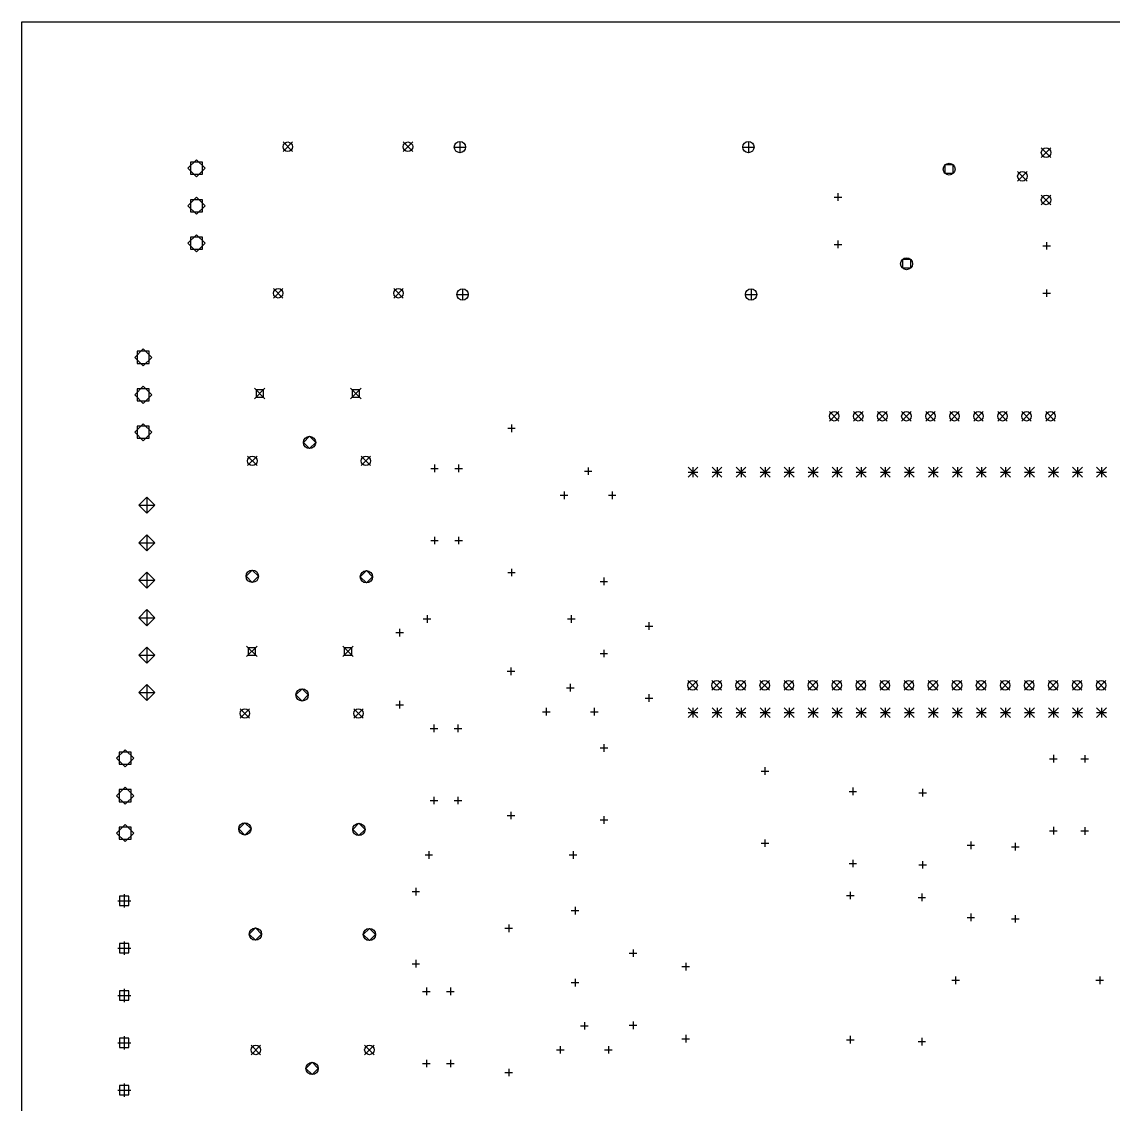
# Model space of a CAD drawing. Extents: x 10 to 245, y -243 to -12.
# Drawn here: x 12 to 127.3, y -126.8 to -12.4 of the extents above; entities that cross this region are included whole.
import ezdxf

# ---------------------------------------------------------------- set-up
doc = ezdxf.new("R2010")
doc.units = 0
doc.layers.add('BLACK', color=7, linetype='CONTINUOUS')

msp = doc.modelspace()

# ---------------------------------------------------------------- linework, layer by layer
at = {"layer": 'BLACK', "linetype": 'CONTINUOUS'}
for p, q in [((11.98, -12.375), (244.77, -12.375)), ((11.98, -197.465), (11.98, -12.375)), ((39.59, -25.07), (40.59, -26.07)), ((40.59, -25.07), (39.59, -26.07)), ((52.29, -25.07), (53.29, -26.07)), ((53.29, -25.07), (52.29, -26.07)), ((58.285, -25.01), (58.285, -26.21)), ((88.765, -25.01), (88.765, -26.21)), ((57.685, -25.61), (58.885, -25.61)), ((88.165, -25.61), (89.365, -25.61)), ((119.72, -25.7), (120.72, -26.7)), ((120.72, -25.7), (119.72, -26.7)), ((30.44, -26.95), (29.54, -27.85)), ((31.076402, -27.213598), (29.803598, -27.213598)), ((29.803598, -27.213598), (29.803598, -28.486402)), ((31.34, -27.85), (30.44, -26.95)), ((31.076402, -28.486402), (31.076402, -27.213598)), ((110.421946, -27.498054), (109.538054, -27.498054)), ((109.538054, -27.498054), (109.538054, -28.381946)), ((110.421946, -28.381946), (110.421946, -27.498054)), ((29.54, -27.85), (30.44, -28.75)), ((29.803598, -28.486402), (31.076402, -28.486402)), ((30.44, -28.75), (31.34, -27.85)), ((109.538054, -28.381946), (110.421946, -28.381946)), ((117.22, -28.2), (118.22, -29.2)), ((118.22, -28.2), (117.22, -29.2)), ((30.44, -30.91), (29.54, -31.81)), ((31.34, -31.81), (30.44, -30.91)), ((97.83, -30.89), (98.63, -30.89)), ((98.23, -30.49), (98.23, -31.29)), ((119.72, -30.7), (120.72, -31.7)), ((120.72, -30.7), (119.72, -31.7)), ((29.54, -31.81), (30.44, -32.71)), ((31.076402, -31.173598), (29.803598, -31.173598)), ((29.803598, -31.173598), (29.803598, -32.446402)), ((30.44, -32.71), (31.34, -31.81)), ((31.076402, -32.446402), (31.076402, -31.173598)), ((29.803598, -32.446402), (31.076402, -32.446402)), ((30.44, -34.87), (29.54, -35.77)), ((31.076402, -35.133598), (29.803598, -35.133598)), ((29.803598, -35.133598), (29.803598, -36.406402)), ((31.34, -35.77), (30.44, -34.87)), ((31.076402, -36.406402), (31.076402, -35.133598)), ((98.23, -35.49), (98.23, -36.29)), ((120.28, -35.65), (120.28, -36.45)), ((29.54, -35.77), (30.44, -36.67)), ((29.803598, -36.406402), (31.076402, -36.406402)), ((30.44, -36.67), (31.34, -35.77)), ((97.83, -35.89), (98.63, -35.89)), ((119.88, -36.05), (120.68, -36.05)), ((105.921946, -37.498054), (105.038054, -37.498054)), ((105.038054, -37.498054), (105.038054, -38.381946)), ((105.921946, -38.381946), (105.921946, -37.498054)), ((105.038054, -38.381946), (105.921946, -38.381946)), ((38.58, -40.56), (39.58, -41.56)), ((39.58, -40.56), (38.58, -41.56)), ((51.28, -40.56), (52.28, -41.56)), ((52.28, -40.56), (51.28, -41.56)), ((57.965, -41.19), (59.165, -41.19)), ((58.565, -40.59), (58.565, -41.79)), ((88.445, -41.19), (89.645, -41.19)), ((89.045, -40.59), (89.045, -41.79)), ((119.88, -41.05), (120.68, -41.05)), ((120.28, -40.65), (120.28, -41.45)), ((24.81, -46.93), (23.91, -47.83)), ((25.446402, -47.193598), (24.173598, -47.193598)), ((24.173598, -47.193598), (24.173598, -48.466402)), ((25.71, -47.83), (24.81, -46.93)), ((25.446402, -48.466402), (25.446402, -47.193598)), ((23.91, -47.83), (24.81, -48.73)), ((24.81, -48.73), (25.71, -47.83)), ((24.173598, -48.466402), (25.446402, -48.466402)), ((24.81, -50.89), (23.91, -51.79)), ((23.91, -51.79), (24.81, -52.69)), ((25.446402, -51.153598), (24.173598, -51.153598)), ((24.173598, -51.153598), (24.173598, -52.426402)), ((25.71, -51.79), (24.81, -50.89)), ((24.81, -52.69), (25.71, -51.79)), ((25.446402, -52.426402), (25.446402, -51.153598)), ((36.57, -51.1), (37.67, -52.2)), ((37.67, -51.1), (36.57, -52.2)), ((37.508912, -51.261088), (36.731088, -51.261088)), ((36.731088, -51.261088), (36.731088, -52.038912)), ((37.508912, -52.038912), (37.508912, -51.261088)), ((46.73, -51.1), (47.83, -52.2)), ((47.83, -51.1), (46.73, -52.2)), ((47.668912, -51.261088), (46.891088, -51.261088)), ((46.891088, -51.261088), (46.891088, -52.038912)), ((47.668912, -52.038912), (47.668912, -51.261088)), ((24.173598, -52.426402), (25.446402, -52.426402)), ((36.731088, -52.038912), (37.508912, -52.038912)), ((46.891088, -52.038912), (47.668912, -52.038912)), ((97.34, -53.56), (98.34, -54.56)), ((98.34, -53.56), (97.34, -54.56)), ((99.88, -53.56), (100.88, -54.56)), ((100.88, -53.56), (99.88, -54.56)), ((102.42, -53.56), (103.42, -54.56)), ((103.42, -53.56), (102.42, -54.56)), ((104.96, -53.56), (105.96, -54.56)), ((105.96, -53.56), (104.96, -54.56)), ((107.5, -53.56), (108.5, -54.56)), ((108.5, -53.56), (107.5, -54.56)), ((110.04, -53.56), (111.04, -54.56)), ((111.04, -53.56), (110.04, -54.56)), ((112.58, -53.56), (113.58, -54.56)), ((113.58, -53.56), (112.58, -54.56)), ((115.12, -53.56), (116.12, -54.56)), ((116.12, -53.56), (115.12, -54.56)), ((117.66, -53.56), (118.66, -54.56)), ((118.66, -53.56), (117.66, -54.56)), ((120.2, -53.56), (121.2, -54.56)), ((121.2, -53.56), (120.2, -54.56)), ((24.81, -54.85), (23.91, -55.75)), ((25.446402, -55.113598), (24.173598, -55.113598)), ((24.173598, -55.113598), (24.173598, -56.386402)), ((25.71, -55.75), (24.81, -54.85)), ((25.446402, -56.386402), (25.446402, -55.113598)), ((63.33, -55.33), (64.13, -55.33)), ((63.73, -54.93), (63.73, -55.73)), ((23.91, -55.75), (24.81, -56.65)), ((24.173598, -56.386402), (25.446402, -56.386402)), ((24.81, -56.65), (25.71, -55.75)), ((42.39, -56.17), (41.74, -56.82)), ((43.04, -56.82), (42.39, -56.17)), ((41.74, -56.82), (42.39, -57.47)), ((42.39, -57.47), (43.04, -56.82)), ((35.84, -58.27), (36.84, -59.27)), ((36.84, -58.27), (35.84, -59.27)), ((47.84, -58.27), (48.84, -59.27)), ((48.84, -58.27), (47.84, -59.27)), ((55.195, -59.56), (55.995, -59.56)), ((55.595, -59.16), (55.595, -59.96)), ((57.735, -59.56), (58.535, -59.56)), ((58.135, -59.16), (58.135, -59.96)), ((71.43, -59.86), (72.23, -59.86)), ((71.83, -59.46), (71.83, -60.26)), ((82.39, -59.45), (83.43, -60.49)), ((83.43, -59.45), (82.39, -60.49)), ((82.39, -59.97), (83.43, -59.97)), ((82.91, -59.45), (82.91, -60.49)), ((84.93, -59.45), (85.97, -60.49)), ((85.97, -59.45), (84.93, -60.49)), ((84.93, -59.97), (85.97, -59.97)), ((85.45, -59.45), (85.45, -60.49)), ((87.47, -59.45), (88.51, -60.49)), ((88.51, -59.45), (87.47, -60.49)), ((87.47, -59.97), (88.51, -59.97)), ((87.99, -59.45), (87.99, -60.49)), ((90.01, -59.45), (91.05, -60.49)), ((91.05, -59.45), (90.01, -60.49)), ((90.01, -59.97), (91.05, -59.97)), ((90.53, -59.45), (90.53, -60.49)), ((92.55, -59.45), (93.59, -60.49)), ((93.59, -59.45), (92.55, -60.49)), ((92.55, -59.97), (93.59, -59.97)), ((93.07, -59.45), (93.07, -60.49)), ((95.09, -59.45), (96.13, -60.49)), ((96.13, -59.45), (95.09, -60.49)), ((95.09, -59.97), (96.13, -59.97)), ((95.61, -59.45), (95.61, -60.49)), ((97.63, -59.45), (98.67, -60.49)), ((98.67, -59.45), (97.63, -60.49)), ((97.63, -59.97), (98.67, -59.97)), ((98.15, -59.45), (98.15, -60.49)), ((100.17, -59.45), (101.21, -60.49)), ((101.21, -59.45), (100.17, -60.49)), ((100.17, -59.97), (101.21, -59.97)), ((100.69, -59.45), (100.69, -60.49)), ((102.71, -59.45), (103.75, -60.49)), ((103.75, -59.45), (102.71, -60.49)), ((102.71, -59.97), (103.75, -59.97)), ((103.23, -59.45), (103.23, -60.49)), ((105.25, -59.45), (106.29, -60.49)), ((106.29, -59.45), (105.25, -60.49)), ((105.25, -59.97), (106.29, -59.97)), ((105.77, -59.45), (105.77, -60.49)), ((107.79, -59.45), (108.83, -60.49)), ((108.83, -59.45), (107.79, -60.49)), ((107.79, -59.97), (108.83, -59.97)), ((108.31, -59.45), (108.31, -60.49)), ((110.33, -59.45), (111.37, -60.49)), ((111.37, -59.45), (110.33, -60.49)), ((110.33, -59.97), (111.37, -59.97)), ((110.85, -59.45), (110.85, -60.49)), ((112.87, -59.45), (113.91, -60.49)), ((113.91, -59.45), (112.87, -60.49)), ((112.87, -59.97), (113.91, -59.97)), ((113.39, -59.45), (113.39, -60.49)), ((115.41, -59.45), (116.45, -60.49)), ((116.45, -59.45), (115.41, -60.49)), ((115.41, -59.97), (116.45, -59.97)), ((115.93, -59.45), (115.93, -60.49)), ((117.95, -59.45), (118.99, -60.49)), ((118.99, -59.45), (117.95, -60.49)), ((117.95, -59.97), (118.99, -59.97)), ((118.47, -59.45), (118.47, -60.49)), ((120.49, -59.45), (121.53, -60.49)), ((121.53, -59.45), (120.49, -60.49)), ((120.49, -59.97), (121.53, -59.97)), ((121.01, -59.45), (121.01, -60.49)), ((123.03, -59.45), (124.07, -60.49)), ((124.07, -59.45), (123.03, -60.49)), ((123.03, -59.97), (124.07, -59.97)), ((123.55, -59.45), (123.55, -60.49)), ((125.57, -59.45), (126.61, -60.49)), ((126.61, -59.45), (125.57, -60.49)), ((125.57, -59.97), (126.61, -59.97)), ((126.09, -59.45), (126.09, -60.49)), ((69.29, -62), (69.29, -62.8)), ((74.37, -62), (74.37, -62.8)), ((25.2, -62.61), (24.35, -63.46)), ((25.2, -62.61), (25.2, -64.31)), ((26.05, -63.46), (25.2, -62.61)), ((68.89, -62.4), (69.69, -62.4)), ((73.97, -62.4), (74.77, -62.4)), ((24.35, -63.46), (26.05, -63.46)), ((24.35, -63.46), (25.2, -64.31)), ((25.2, -64.31), (26.05, -63.46)), ((25.2, -66.57), (24.35, -67.42)), ((25.2, -66.57), (25.2, -68.27)), ((26.05, -67.42), (25.2, -66.57)), ((55.595, -66.78), (55.595, -67.58)), ((58.135, -66.78), (58.135, -67.58)), ((24.35, -67.42), (26.05, -67.42)), ((24.35, -67.42), (25.2, -68.27)), ((25.2, -68.27), (26.05, -67.42)), ((55.195, -67.18), (55.995, -67.18)), ((57.735, -67.18), (58.535, -67.18)), ((36.34, -70.32), (35.69, -70.97)), ((36.99, -70.97), (36.34, -70.32)), ((63.73, -70.17), (63.73, -70.97)), ((25.2, -70.53), (24.35, -71.38)), ((24.35, -71.38), (26.05, -71.38)), ((24.35, -71.38), (25.2, -72.23)), ((25.2, -70.53), (25.2, -72.23)), ((26.05, -71.38), (25.2, -70.53)), ((25.2, -72.23), (26.05, -71.38)), ((35.69, -70.97), (36.34, -71.62)), ((36.34, -71.62), (36.99, -70.97)), ((48.39, -70.37), (47.74, -71.02)), ((47.74, -71.02), (48.39, -71.67)), ((49.04, -71.02), (48.39, -70.37)), ((48.39, -71.67), (49.04, -71.02)), ((63.33, -70.57), (64.13, -70.57)), ((73.49, -71.11), (73.49, -71.91)), ((73.09, -71.51), (73.89, -71.51)), ((25.2, -74.49), (24.35, -75.34)), ((25.2, -74.49), (25.2, -76.19)), ((26.05, -75.34), (25.2, -74.49)), ((24.35, -75.34), (26.05, -75.34)), ((24.35, -75.34), (25.2, -76.19)), ((25.2, -76.19), (26.05, -75.34)), ((54.41, -75.47), (55.21, -75.47)), ((54.81, -75.07), (54.81, -75.87)), ((69.65, -75.47), (70.45, -75.47)), ((70.05, -75.07), (70.05, -75.87)), ((78.25, -75.82), (78.25, -76.62)), ((51.51, -76.92), (52.31, -76.92)), ((51.91, -76.52), (51.91, -77.32)), ((77.85, -76.22), (78.65, -76.22)), ((35.74, -78.35), (36.84, -79.45)), ((36.84, -78.35), (35.74, -79.45)), ((45.9, -78.35), (47, -79.45)), ((47, -78.35), (45.9, -79.45)), ((25.2, -78.45), (24.35, -79.3)), ((24.35, -79.3), (26.05, -79.3)), ((24.35, -79.3), (25.2, -80.15)), ((25.2, -78.45), (25.2, -80.15)), ((26.05, -79.3), (25.2, -78.45)), ((25.2, -80.15), (26.05, -79.3)), ((36.678912, -78.511088), (35.901088, -78.511088)), ((35.901088, -78.511088), (35.901088, -79.288912)), ((35.901088, -79.288912), (36.678912, -79.288912)), ((36.678912, -79.288912), (36.678912, -78.511088)), ((46.838912, -78.511088), (46.061088, -78.511088)), ((46.061088, -78.511088), (46.061088, -79.288912)), ((46.061088, -79.288912), (46.838912, -79.288912)), ((46.838912, -79.288912), (46.838912, -78.511088)), ((73.09, -79.13), (73.89, -79.13)), ((73.49, -78.73), (73.49, -79.53)), ((63.67, -80.61), (63.67, -81.41)), ((63.27, -81.01), (64.07, -81.01)), ((25.2, -82.41), (24.35, -83.26)), ((25.2, -82.41), (25.2, -84.11)), ((26.05, -83.26), (25.2, -82.41)), ((41.6, -82.86), (40.95, -83.51)), ((42.25, -83.51), (41.6, -82.86)), ((69.54, -82.74), (70.34, -82.74)), ((69.94, -82.34), (69.94, -83.14)), ((82.37, -81.99), (83.37, -82.99)), ((83.37, -81.99), (82.37, -82.99)), ((84.91, -81.99), (85.91, -82.99)), ((85.91, -81.99), (84.91, -82.99)), ((87.45, -81.99), (88.45, -82.99)), ((88.45, -81.99), (87.45, -82.99)), ((89.99, -81.99), (90.99, -82.99)), ((90.99, -81.99), (89.99, -82.99)), ((92.53, -81.99), (93.53, -82.99)), ((93.53, -81.99), (92.53, -82.99)), ((95.07, -81.99), (96.07, -82.99)), ((96.07, -81.99), (95.07, -82.99)), ((97.61, -81.99), (98.61, -82.99)), ((98.61, -81.99), (97.61, -82.99)), ((100.15, -81.99), (101.15, -82.99)), ((101.15, -81.99), (100.15, -82.99)), ((102.69, -81.99), (103.69, -82.99)), ((103.69, -81.99), (102.69, -82.99)), ((105.23, -81.99), (106.23, -82.99)), ((106.23, -81.99), (105.23, -82.99)), ((107.77, -81.99), (108.77, -82.99)), ((108.77, -81.99), (107.77, -82.99)), ((110.31, -81.99), (111.31, -82.99)), ((111.31, -81.99), (110.31, -82.99)), ((112.85, -81.99), (113.85, -82.99)), ((113.85, -81.99), (112.85, -82.99)), ((115.39, -81.99), (116.39, -82.99)), ((116.39, -81.99), (115.39, -82.99)), ((117.93, -81.99), (118.93, -82.99)), ((118.93, -81.99), (117.93, -82.99)), ((120.47, -81.99), (121.47, -82.99)), ((121.47, -81.99), (120.47, -82.99)), ((123.01, -81.99), (124.01, -82.99)), ((124.01, -81.99), (123.01, -82.99)), ((125.55, -81.99), (126.55, -82.99)), ((126.55, -81.99), (125.55, -82.99)), ((24.35, -83.26), (26.05, -83.26)), ((24.35, -83.26), (25.2, -84.11)), ((25.2, -84.11), (26.05, -83.26)), ((40.95, -83.51), (41.6, -84.16)), ((41.6, -84.16), (42.25, -83.51)), ((51.91, -84.14), (51.91, -84.94)), ((77.85, -83.84), (78.65, -83.84)), ((78.25, -83.44), (78.25, -84.24)), ((35.05, -84.96), (36.05, -85.96)), ((36.05, -84.96), (35.05, -85.96)), ((47.05, -84.96), (48.05, -85.96)), ((48.05, -84.96), (47.05, -85.96)), ((51.51, -84.54), (52.31, -84.54)), ((67, -85.28), (67.8, -85.28)), ((67.4, -84.88), (67.4, -85.68)), ((72.08, -85.28), (72.88, -85.28)), ((72.48, -84.88), (72.48, -85.68)), ((82.39, -84.85), (83.43, -85.89)), ((83.43, -84.85), (82.39, -85.89)), ((82.91, -84.85), (82.91, -85.89)), ((84.93, -84.85), (85.97, -85.89)), ((85.97, -84.85), (84.93, -85.89)), ((85.45, -84.85), (85.45, -85.89)), ((87.47, -84.85), (88.51, -85.89)), ((88.51, -84.85), (87.47, -85.89)), ((87.99, -84.85), (87.99, -85.89)), ((90.01, -84.85), (91.05, -85.89)), ((91.05, -84.85), (90.01, -85.89)), ((90.53, -84.85), (90.53, -85.89)), ((92.55, -84.85), (93.59, -85.89)), ((93.59, -84.85), (92.55, -85.89)), ((93.07, -84.85), (93.07, -85.89)), ((95.09, -84.85), (96.13, -85.89)), ((96.13, -84.85), (95.09, -85.89)), ((95.61, -84.85), (95.61, -85.89)), ((97.63, -84.85), (98.67, -85.89)), ((98.67, -84.85), (97.63, -85.89)), ((98.15, -84.85), (98.15, -85.89)), ((100.17, -84.85), (101.21, -85.89)), ((101.21, -84.85), (100.17, -85.89)), ((100.69, -84.85), (100.69, -85.89)), ((102.71, -84.85), (103.75, -85.89)), ((103.75, -84.85), (102.71, -85.89)), ((103.23, -84.85), (103.23, -85.89)), ((105.25, -84.85), (106.29, -85.89)), ((106.29, -84.85), (105.25, -85.89)), ((105.77, -84.85), (105.77, -85.89)), ((107.79, -84.85), (108.83, -85.89)), ((108.83, -84.85), (107.79, -85.89)), ((108.31, -84.85), (108.31, -85.89)), ((110.33, -84.85), (111.37, -85.89)), ((111.37, -84.85), (110.33, -85.89)), ((110.85, -84.85), (110.85, -85.89)), ((112.87, -84.85), (113.91, -85.89)), ((113.91, -84.85), (112.87, -85.89)), ((113.39, -84.85), (113.39, -85.89)), ((115.41, -84.85), (116.45, -85.89)), ((116.45, -84.85), (115.41, -85.89)), ((115.93, -84.85), (115.93, -85.89)), ((117.95, -84.85), (118.99, -85.89)), ((118.99, -84.85), (117.95, -85.89)), ((118.47, -84.85), (118.47, -85.89)), ((120.49, -84.85), (121.53, -85.89)), ((121.53, -84.85), (120.49, -85.89)), ((121.01, -84.85), (121.01, -85.89)), ((123.03, -84.85), (124.07, -85.89)), ((124.07, -84.85), (123.03, -85.89)), ((123.55, -84.85), (123.55, -85.89)), ((125.57, -84.85), (126.61, -85.89)), ((126.61, -84.85), (125.57, -85.89)), ((126.09, -84.85), (126.09, -85.89)), ((82.39, -85.37), (83.43, -85.37)), ((84.93, -85.37), (85.97, -85.37)), ((87.47, -85.37), (88.51, -85.37)), ((90.01, -85.37), (91.05, -85.37)), ((92.55, -85.37), (93.59, -85.37)), ((95.09, -85.37), (96.13, -85.37)), ((97.63, -85.37), (98.67, -85.37)), ((100.17, -85.37), (101.21, -85.37)), ((102.71, -85.37), (103.75, -85.37)), ((105.25, -85.37), (106.29, -85.37)), ((107.79, -85.37), (108.83, -85.37)), ((110.33, -85.37), (111.37, -85.37)), ((112.87, -85.37), (113.91, -85.37)), ((115.41, -85.37), (116.45, -85.37)), ((117.95, -85.37), (118.99, -85.37)), ((120.49, -85.37), (121.53, -85.37)), ((123.03, -85.37), (124.07, -85.37)), ((125.57, -85.37), (126.61, -85.37)), ((55.135, -87.04), (55.935, -87.04)), ((55.535, -86.64), (55.535, -87.44)), ((57.675, -87.04), (58.475, -87.04)), ((58.075, -86.64), (58.075, -87.44)), ((73.5, -88.7), (73.5, -89.5)), ((22.9, -89.29), (22, -90.19)), ((23.536402, -89.553598), (22.263598, -89.553598)), ((22.263598, -89.553598), (22.263598, -90.826402)), ((23.8, -90.19), (22.9, -89.29)), ((23.536402, -90.826402), (23.536402, -89.553598)), ((73.1, -89.1), (73.9, -89.1)), ((121, -89.84), (121, -90.64)), ((124.31, -89.86), (124.31, -90.66)), ((22, -90.19), (22.9, -91.09)), ((22.263598, -90.826402), (23.536402, -90.826402)), ((22.9, -91.09), (23.8, -90.19)), ((120.6, -90.24), (121.4, -90.24)), ((123.91, -90.26), (124.71, -90.26)), ((90.11, -91.55), (90.91, -91.55)), ((90.51, -91.15), (90.51, -91.95)), ((22.9, -93.25), (22, -94.15)), ((23.8, -94.15), (22.9, -93.25)), ((99.8, -93.3), (99.8, -94.1)), ((22, -94.15), (22.9, -95.05)), ((23.536402, -93.513598), (22.263598, -93.513598)), ((22.263598, -93.513598), (22.263598, -94.786402)), ((22.9, -95.05), (23.8, -94.15)), ((23.536402, -94.786402), (23.536402, -93.513598)), ((55.535, -94.26), (55.535, -95.06)), ((58.075, -94.26), (58.075, -95.06)), ((99.4, -93.7), (100.2, -93.7)), ((106.78, -93.84), (107.58, -93.84)), ((107.18, -93.44), (107.18, -94.24)), ((22.263598, -94.786402), (23.536402, -94.786402)), ((55.135, -94.66), (55.935, -94.66)), ((57.675, -94.66), (58.475, -94.66)), ((63.27, -96.25), (64.07, -96.25)), ((63.67, -95.85), (63.67, -96.65)), ((73.1, -96.72), (73.9, -96.72)), ((73.5, -96.32), (73.5, -97.12)), ((22.9, -97.21), (22, -98.11)), ((23.536402, -97.473598), (22.263598, -97.473598)), ((22.263598, -97.473598), (22.263598, -98.746402)), ((23.8, -98.11), (22.9, -97.21)), ((23.536402, -98.746402), (23.536402, -97.473598)), ((35.55, -97.01), (34.9, -97.66)), ((34.9, -97.66), (35.55, -98.31)), ((36.2, -97.66), (35.55, -97.01)), ((35.55, -98.31), (36.2, -97.66)), ((47.6, -97.06), (46.95, -97.71)), ((46.95, -97.71), (47.6, -98.36)), ((48.25, -97.71), (47.6, -97.06)), ((47.6, -98.36), (48.25, -97.71)), ((120.6, -97.86), (121.4, -97.86)), ((121, -97.46), (121, -98.26)), ((123.91, -97.88), (124.71, -97.88)), ((124.31, -97.48), (124.31, -98.28)), ((22, -98.11), (22.9, -99.01)), ((22.263598, -98.746402), (23.536402, -98.746402)), ((22.9, -99.01), (23.8, -98.11)), ((90.11, -99.17), (90.91, -99.17)), ((90.51, -98.77), (90.51, -99.57)), ((112.27, -98.99), (112.27, -99.79)), ((116.97, -99.14), (116.97, -99.94)), ((54.99, -100.01), (54.99, -100.81)), ((70.23, -100.01), (70.23, -100.81)), ((111.87, -99.39), (112.67, -99.39)), ((116.57, -99.54), (117.37, -99.54)), ((54.59, -100.41), (55.39, -100.41)), ((69.83, -100.41), (70.63, -100.41)), ((99.4, -101.32), (100.2, -101.32)), ((99.8, -100.92), (99.8, -101.72)), ((106.78, -101.46), (107.58, -101.46)), ((107.18, -101.06), (107.18, -101.86)), ((23.304979, -104.775021), (22.315021, -104.775021)), ((22.315021, -104.775021), (22.315021, -105.764979)), ((22.81, -104.57), (22.81, -105.97)), ((23.304979, -105.764979), (23.304979, -104.775021)), ((53.22, -104.29), (54.02, -104.29)), ((53.62, -103.89), (53.62, -104.69)), ((99.13, -104.7), (99.93, -104.7)), ((99.53, -104.3), (99.53, -105.1)), ((106.69, -104.9), (107.49, -104.9)), ((107.09, -104.5), (107.09, -105.3)), ((22.11, -105.27), (23.51, -105.27)), ((22.315021, -105.764979), (23.304979, -105.764979)), ((70.45, -105.89), (70.45, -106.69)), ((70.05, -106.29), (70.85, -106.29)), ((111.87, -107.01), (112.67, -107.01)), ((112.27, -106.61), (112.27, -107.41)), ((116.57, -107.16), (117.37, -107.16)), ((116.97, -106.76), (116.97, -107.56)), ((36.66, -108.12), (36.01, -108.77)), ((37.31, -108.77), (36.66, -108.12)), ((48.71, -108.17), (48.06, -108.82)), ((49.36, -108.82), (48.71, -108.17)), ((63.03, -108.16), (63.83, -108.16)), ((63.43, -107.76), (63.43, -108.56)), ((36.01, -108.77), (36.66, -109.42)), ((36.66, -109.42), (37.31, -108.77)), ((48.06, -108.82), (48.71, -109.47)), ((48.71, -109.47), (49.36, -108.82)), ((22.11, -110.27), (23.51, -110.27)), ((23.304979, -109.775021), (22.315021, -109.775021)), ((22.315021, -109.775021), (22.315021, -110.764979)), ((22.81, -109.57), (22.81, -110.97)), ((23.304979, -110.764979), (23.304979, -109.775021)), ((76.58, -110.39), (76.58, -111.19)), ((22.315021, -110.764979), (23.304979, -110.764979)), ((53.62, -111.51), (53.62, -112.31)), ((76.18, -110.79), (76.98, -110.79)), ((82.14, -111.81), (82.14, -112.61)), ((53.22, -111.91), (54.02, -111.91)), ((81.74, -112.21), (82.54, -112.21)), ((70.05, -113.91), (70.85, -113.91)), ((70.45, -113.51), (70.45, -114.31)), ((110.26, -113.66), (111.06, -113.66)), ((110.66, -113.26), (110.66, -114.06)), ((125.5, -113.66), (126.3, -113.66)), ((125.9, -113.26), (125.9, -114.06)), ((22.11, -115.27), (23.51, -115.27)), ((23.304979, -114.775021), (22.315021, -114.775021)), ((22.315021, -114.775021), (22.315021, -115.764979)), ((22.81, -114.57), (22.81, -115.97)), ((23.304979, -115.764979), (23.304979, -114.775021)), ((54.335, -114.83), (55.135, -114.83)), ((54.735, -114.43), (54.735, -115.23)), ((56.875, -114.83), (57.675, -114.83)), ((57.275, -114.43), (57.275, -115.23)), ((22.315021, -115.764979), (23.304979, -115.764979)), ((71.03, -118.47), (71.83, -118.47)), ((71.43, -118.07), (71.43, -118.87)), ((76.18, -118.41), (76.98, -118.41)), ((76.58, -118.01), (76.58, -118.81)), ((23.304979, -119.775021), (22.315021, -119.775021)), ((22.315021, -119.775021), (22.315021, -120.764979)), ((22.81, -119.57), (22.81, -120.97)), ((23.304979, -120.764979), (23.304979, -119.775021)), ((81.74, -119.83), (82.54, -119.83)), ((82.14, -119.43), (82.14, -120.23)), ((99.13, -119.94), (99.93, -119.94)), ((99.53, -119.54), (99.53, -120.34)), ((107.09, -119.74), (107.09, -120.54)), ((22.11, -120.27), (23.51, -120.27)), ((22.315021, -120.764979), (23.304979, -120.764979)), ((36.21, -120.52), (37.21, -121.52)), ((37.21, -120.52), (36.21, -121.52)), ((48.21, -120.52), (49.21, -121.52)), ((49.21, -120.52), (48.21, -121.52)), ((68.49, -121.01), (69.29, -121.01)), ((68.89, -120.61), (68.89, -121.41)), ((73.57, -121.01), (74.37, -121.01)), ((73.97, -120.61), (73.97, -121.41)), ((106.69, -120.14), (107.49, -120.14)), ((54.735, -122.05), (54.735, -122.85)), ((57.275, -122.05), (57.275, -122.85)), ((42.66, -122.32), (42.01, -122.97)), ((42.01, -122.97), (42.66, -123.62)), ((43.31, -122.97), (42.66, -122.32)), ((42.66, -123.62), (43.31, -122.97)), ((54.335, -122.45), (55.135, -122.45)), ((56.875, -122.45), (57.675, -122.45)), ((63.03, -123.4), (63.83, -123.4)), ((63.43, -123), (63.43, -123.8)), ((22.11, -125.27), (23.51, -125.27)), ((23.304979, -124.775021), (22.315021, -124.775021)), ((22.315021, -124.775021), (22.315021, -125.764979)), ((22.81, -124.57), (22.81, -125.97)), ((23.304979, -125.764979), (23.304979, -124.775021)), ((22.315021, -125.764979), (23.304979, -125.764979))]:
    msp.add_line(p, q, dxfattribs=at)
at = {"layer": 'BLACK'}
for centre, radius in [((40.09, -25.57), 0.5), ((52.79, -25.57), 0.5), ((58.285, -25.61), 0.6), ((88.765, -25.61), 0.6), ((120.22, -26.2), 0.5), ((109.98, -27.94), 0.625), ((117.72, -28.7), 0.5), ((120.22, -31.2), 0.5), ((105.48, -37.94), 0.625), ((39.08, -41.06), 0.5), ((51.78, -41.06), 0.5), ((58.565, -41.19), 0.6), ((89.045, -41.19), 0.6), ((97.84, -54.06), 0.5), ((100.38, -54.06), 0.5), ((102.92, -54.06), 0.5), ((105.46, -54.06), 0.5), ((108, -54.06), 0.5), ((110.54, -54.06), 0.5), ((113.08, -54.06), 0.5), ((115.62, -54.06), 0.5), ((118.16, -54.06), 0.5), ((120.7, -54.06), 0.5), ((42.39, -56.82), 0.65), ((36.34, -58.77), 0.5), ((48.34, -58.77), 0.5), ((36.34, -70.97), 0.65), ((48.39, -71.02), 0.65), ((41.6, -83.51), 0.65), ((82.87, -82.49), 0.5), ((85.41, -82.49), 0.5), ((87.95, -82.49), 0.5), ((90.49, -82.49), 0.5), ((93.03, -82.49), 0.5), ((95.57, -82.49), 0.5), ((98.11, -82.49), 0.5), ((100.65, -82.49), 0.5), ((103.19, -82.49), 0.5), ((105.73, -82.49), 0.5), ((108.27, -82.49), 0.5), ((110.81, -82.49), 0.5), ((113.35, -82.49), 0.5), ((115.89, -82.49), 0.5), ((118.43, -82.49), 0.5), ((120.97, -82.49), 0.5), ((123.51, -82.49), 0.5), ((126.05, -82.49), 0.5), ((35.55, -85.46), 0.5), ((47.55, -85.46), 0.5), ((35.55, -97.66), 0.65), ((47.6, -97.71), 0.65), ((36.66, -108.77), 0.65), ((48.71, -108.82), 0.65), ((36.71, -121.02), 0.5), ((48.71, -121.02), 0.5), ((42.66, -122.97), 0.65)]:
    msp.add_circle(centre, radius, dxfattribs=at)

doc.saveas('drawing.dxf')
